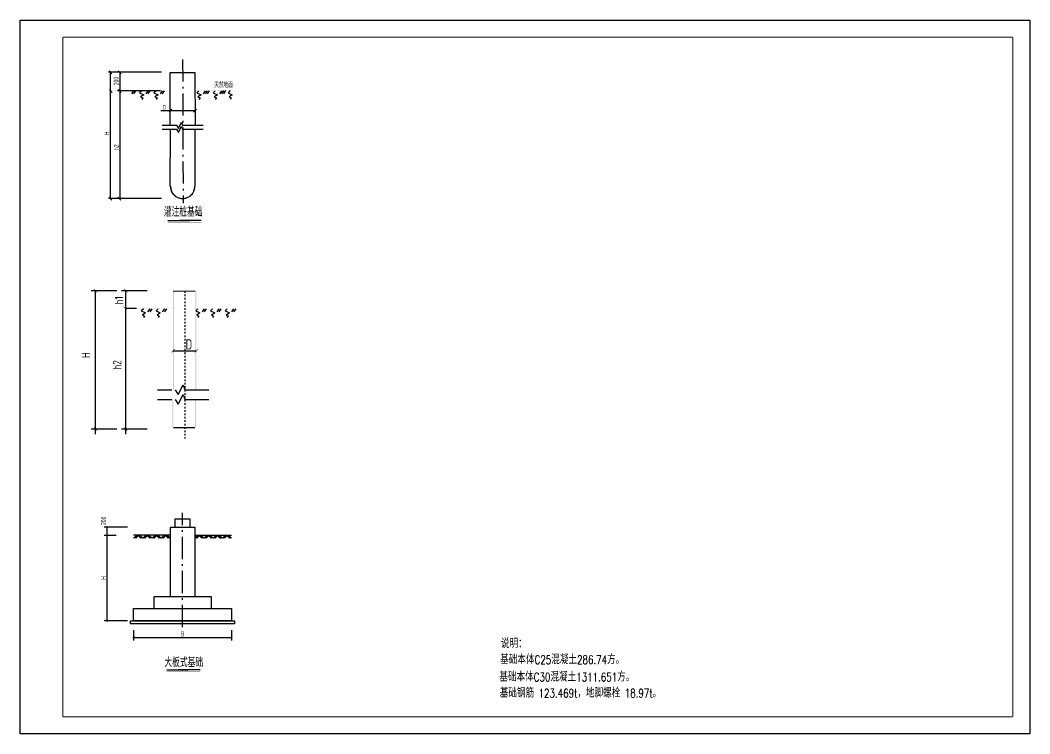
# Model space of a CAD drawing. Header units: millimetres. Extents: x 14804 to 16905, y 715 to 1142.
# Drawn here: x 16311 to 16905, y 722 to 1142 of the extents above; entities that cross this region are included whole.
import ezdxf
from ezdxf.enums import TextEntityAlignment as Align

# ---------------------------------------------------------------- set-up
doc = ezdxf.new("R2010")
doc.units = ezdxf.units.MM
doc.linetypes.add('CENTER', pattern=[20, 13, -3, 1, -3])
doc.linetypes.add('短虚线', pattern=[2, 1, -1])
for name, color, linetype in [('1', 3, 'Continuous'), ('2', 1, 'Continuous'), ('ZSSignLayer', 7, 'Continuous')]:
    doc.layers.add(name, color=color, linetype=linetype)
doc.styles.add('HZ', font='SIMPLEX.shx', dxfattribs={"width": 0.75, "bigfont": 'hztxt.shx'})
doc.styles.get("Standard").update_dxf_attribs({"font": 'tssdeng.shx', "width": 0.7, "bigfont": 'tssdchn.shx'})
doc.styles.add('TSSD_Norm', font='Tssdeng.shx', dxfattribs={"width": 0.7, "bigfont": 'tssdchn.shx'})

msp = doc.modelspace()

# ---------------------------------------------------------------- linework, layer by layer
at = {"color": 3, "lineweight": 25}
for p, q in [((16311.45, 1141.72), (16905.45, 1141.72)), ((16311.45, 721.72), (16311.45, 1141.72)), ((16905.45, 1141.72), (16905.45, 721.72)), ((16905.45, 721.72), (16311.45, 721.72))]:
    msp.add_line(p, q, dxfattribs=at)
at = {"color": 7}
for p, q in [((16394.58, 1111.05), (16363.39, 1111.05)), ((16365.45, 1110.2), (16363.74, 1111.91)), ((16364.59, 1036.73), (16364.59, 1111.05)), ((16370.84, 1110.11), (16369.14, 1111.82)), ((16369.99, 1111.05), (16369.99, 1074.14)), ((16365.63, 1099.24), (16363.92, 1100.94)), ((16393.91, 1100.15), (16368.79, 1100.15)), ((16393.91, 1100.15), (16368.79, 1100.15)), ((16370.9, 1099.24), (16369.2, 1100.94)), ((16382.93, 1100.18), (16381.72, 1098.98)), ((16381.72, 1098.98), (16384.13, 1097.77)), ((16391.36, 1100.18), (16390.15, 1098.98)), ((16390.15, 1098.98), (16392.56, 1097.77)), ((16416.64, 1100.18), (16415.44, 1098.98)), ((16415.44, 1098.98), (16417.85, 1097.77)), ((16426.26, 1100.15), (16425.05, 1098.95)), ((16425.05, 1098.95), (16427.46, 1097.74)), ((16434.97, 1100.24), (16433.76, 1099.04)), ((16433.76, 1099.04), (16436.17, 1097.83)), ((16384.13, 1097.77), (16382.32, 1096.57)), ((16382.32, 1096.57), (16383.53, 1095.97)), ((16383.53, 1095.97), (16382.93, 1095.12)), ((16392.56, 1097.77), (16390.75, 1096.57)), ((16390.75, 1096.57), (16391.96, 1095.97)), ((16391.96, 1095.97), (16391.36, 1095.12)), ((16417.85, 1097.77), (16416.04, 1096.57)), ((16416.04, 1096.57), (16417.25, 1095.97)), ((16417.25, 1095.97), (16416.64, 1095.12)), ((16427.46, 1097.74), (16425.66, 1096.54)), ((16425.66, 1096.54), (16426.86, 1095.94)), ((16426.86, 1095.94), (16426.26, 1095.09)), ((16436.17, 1097.83), (16434.37, 1096.63)), ((16434.37, 1096.63), (16435.57, 1096.03)), ((16435.57, 1096.03), (16434.97, 1095.18)), ((16414.19, 1088.28), (16394.23, 1088.28)), ((16399.02, 1087.59), (16400.73, 1089.29)), ((16413.47, 1087.56), (16415.18, 1089.26)), ((16369.99, 1074.14), (16369.99, 1036.46)), ((16394.58, 1036.73), (16363.39, 1036.73)), ((16365.45, 1035.88), (16363.74, 1037.58)), ((16370.57, 1035.88), (16368.87, 1037.58)), ((16363.03, 842.95), (16362.19, 843.8)), ((16374.61, 843.38), (16360.81, 843.38)), ((16360.81, 838.58), (16368.01, 838.58)), ((16363.03, 838.15), (16362.19, 839)), ((16362.61, 788.18), (16362.61, 843.38)), ((16380.01, 838.58), (16378.21, 836.78)), ((16399.81, 838.58), (16378.21, 838.58)), ((16380.61, 838.58), (16378.81, 836.78)), ((16381.21, 838.58), (16379.41, 836.78)), ((16381.21, 838.58), (16383.01, 836.78)), ((16381.21, 837.98), (16382.41, 836.78)), ((16381.81, 838.58), (16383.61, 836.78)), ((16385.41, 838.58), (16383.61, 836.78)), ((16386.01, 838.58), (16384.21, 836.78)), ((16386.61, 838.58), (16384.81, 836.78)), ((16386.61, 838.58), (16388.41, 836.78)), ((16386.61, 837.98), (16387.81, 836.78)), ((16387.21, 838.58), (16389.01, 836.78)), ((16390.81, 838.58), (16389.01, 836.78)), ((16391.41, 838.58), (16389.61, 836.78)), ((16392.01, 838.58), (16390.21, 836.78)), ((16392.01, 838.58), (16393.81, 836.78)), ((16392.01, 837.98), (16393.21, 836.78)), ((16392.61, 838.58), (16394.41, 836.78)), ((16396.21, 838.58), (16394.41, 836.78)), ((16396.81, 838.58), (16395.01, 836.78)), ((16397.41, 838.58), (16395.61, 836.78)), ((16397.41, 838.58), (16399.21, 836.78)), ((16397.41, 837.98), (16398.61, 836.78)), ((16398.01, 838.58), (16399.81, 836.78)), ((16399.81, 843.38), (16414.21, 843.38)), ((16399.81, 802.58), (16399.81, 843.38)), ((16414.21, 843.38), (16414.21, 802.58)), ((16416.01, 838.58), (16414.21, 836.78)), ((16414.21, 838.58), (16435.81, 838.58)), ((16416.61, 838.58), (16414.81, 836.78)), ((16417.21, 838.58), (16415.41, 836.78)), ((16417.21, 838.58), (16419.01, 836.78)), ((16417.21, 837.98), (16418.41, 836.78)), ((16417.81, 838.58), (16419.61, 836.78)), ((16421.41, 838.58), (16419.61, 836.78)), ((16422.01, 838.58), (16420.21, 836.78)), ((16422.61, 838.58), (16420.81, 836.78)), ((16422.61, 838.58), (16424.41, 836.78)), ((16422.61, 837.98), (16423.81, 836.78)), ((16423.21, 838.58), (16425.01, 836.78)), ((16426.81, 838.58), (16425.01, 836.78)), ((16427.41, 838.58), (16425.61, 836.78)), ((16428.01, 838.58), (16426.21, 836.78)), ((16428.01, 838.58), (16429.81, 836.78)), ((16428.01, 837.98), (16429.21, 836.78)), ((16428.61, 838.58), (16430.41, 836.78)), ((16432.21, 838.58), (16430.41, 836.78)), ((16432.81, 838.58), (16431.01, 836.78)), ((16433.41, 838.58), (16431.61, 836.78)), ((16433.41, 838.58), (16435.21, 836.78)), ((16433.41, 837.98), (16434.61, 836.78)), ((16434.01, 838.58), (16435.81, 836.78)), ((16390.21, 802.58), (16423.81, 802.58)), ((16390.21, 795.38), (16390.21, 802.58)), ((16414.21, 802.58), (16423.81, 802.58)), ((16423.81, 802.58), (16423.81, 795.38)), ((16378.21, 795.38), (16423.81, 795.38)), ((16378.21, 788.18), (16378.21, 795.38)), ((16423.81, 795.38), (16435.81, 795.38)), ((16435.81, 795.38), (16435.81, 788.18)), ((16374.61, 788.18), (16360.81, 788.18)), ((16363.03, 787.75), (16362.19, 788.6)), ((16376.41, 788.18), (16437.61, 788.18)), ((16376.41, 786.38), (16376.41, 788.18)), ((16437.61, 786.38), (16376.41, 786.38)), ((16435.81, 788.18), (16378.21, 788.18)), ((16437.61, 788.18), (16437.61, 786.38)), ((16377.79, 778.07), (16378.63, 778.92)), ((16378.21, 782.78), (16378.21, 776.69)), ((16378.21, 778.49), (16435.81, 778.49)), ((16435.39, 778.07), (16436.23, 778.92)), ((16435.81, 782.78), (16435.81, 776.69))]:
    msp.add_line(p, q, dxfattribs=at)
at = {"color": 7, "lineweight": 25}
for p, q in [((16399.69, 1079.86), (16399.69, 1110.96)), ((16399.69, 1110.96), (16414.15, 1110.96)), ((16414.15, 1110.96), (16414.33, 1079.86)), ((16399.78, 1043.95), (16399.88, 1077.5)), ((16399.88, 1077.5), (16399.88, 1077.51)), ((16414.15, 1077.5), (16414.15, 1043.95))]:
    msp.add_line(p, q, dxfattribs=at)
at = {"color": 7, "linetype": 'Continuous'}
for p, q in [((16378.11, 1100.18), (16376.9, 1098.38)), ((16379.31, 1100.18), (16378.11, 1098.38)), ((16386.54, 1100.18), (16385.33, 1098.38)), ((16387.74, 1100.18), (16386.54, 1098.38)), ((16394.97, 1100.18), (16393.76, 1098.38)), ((16396.17, 1100.18), (16394.97, 1098.38)), ((16420.26, 1100.18), (16419.05, 1098.38)), ((16421.44, 1100.15), (16420.24, 1098.35)), ((16421.46, 1100.18), (16420.26, 1098.38)), ((16422.64, 1100.15), (16421.44, 1098.35)), ((16429.87, 1100.15), (16428.67, 1098.35)), ((16431.07, 1100.15), (16429.87, 1098.35)), ((16431.13, 1100.24), (16429.93, 1098.44)), ((16432.34, 1100.24), (16431.13, 1098.44)), ((16404.6, 1078.05), (16406.41, 1081.67)), ((16406.41, 1081.67), (16407.01, 1079.86)), ((16394.97, 1079.86), (16403.4, 1079.86)), ((16394.97, 1077.5), (16403.4, 1077.5)), ((16403.4, 1079.86), (16404.6, 1078.05)), ((16403.4, 1077.5), (16404.6, 1075.7)), ((16404.6, 1075.65), (16406.41, 1079.26)), ((16406.41, 1079.26), (16407.01, 1077.45)), ((16407.01, 1079.86), (16419.05, 1079.86)), ((16407.01, 1077.5), (16419.05, 1077.5))]:
    msp.add_line(p, q, dxfattribs=at)
at = {"color": 7, "linetype": 'Continuous', "lineweight": 25}
for p, q in [((16368.4, 982.52), (16353.3, 982.52)), ((16355.81, 898.02), (16355.81, 982.52)), ((16355.81, 898.02), (16355.81, 982.52)), ((16386.12, 982.52), (16371.01, 982.52)), ((16373.53, 898.02), (16373.53, 982.52)), ((16373.53, 898.02), (16373.53, 982.52)), ((16387.66, 971.88), (16386.43, 970.03)), ((16388.9, 971.88), (16387.66, 970.03)), ((16396.32, 971.88), (16395.08, 970.03)), ((16397.55, 971.88), (16396.32, 970.03)), ((16419.7, 971.88), (16418.47, 970.03)), ((16420.94, 971.88), (16419.7, 970.03)), ((16428.35, 971.88), (16427.12, 970.03)), ((16429.59, 971.88), (16428.35, 970.03)), ((16437.01, 971.88), (16435.77, 970.03)), ((16438.24, 971.88), (16437.01, 970.03)), ((16404.45, 921.36), (16407.29, 927.03)), ((16407.29, 927.03), (16408.23, 924.2)), ((16392.23, 924.2), (16400.73, 924.2)), ((16402.57, 924.2), (16404.45, 921.36)), ((16404.45, 915.7), (16407.29, 921.36)), ((16407.29, 921.36), (16408.23, 918.53)), ((16408.23, 924.2), (16422.39, 924.2)), ((16392.23, 918.53), (16400.73, 918.53)), ((16402.57, 918.53), (16404.45, 915.7)), ((16408.23, 918.53), (16422.39, 918.53)), ((16359.38, 901.03), (16353.3, 901.03)), ((16368.4, 901.03), (16353.3, 901.03)), ((16377.1, 901.03), (16371.01, 901.03)), ((16386.12, 901.03), (16371.01, 901.03))]:
    msp.add_line(p, q, dxfattribs=at)
at = {"linetype": '短虚线'}
msp.add_line((16408.23, 982.24), (16408.23, 895.44), dxfattribs=at)
at = {"lineweight": 25}
msp.add_line((16379.95, 971.97), (16373.3, 971.97), dxfattribs=at)
for p, q in [((16401.34, 947.19), (16415.12, 947.19)), ((16401.62, 902.04), (16414.27, 902.04))]:
    msp.add_line(p, q)
at = {"color": 3, "lineweight": 25, "const_width": 0.6}
for points in [[(16336.45, 731.72), (16336.45, 1131.72)], [(16336.45, 1131.72), (16895.45, 1131.72)], [(16895.45, 1131.72), (16895.45, 731.72)], [(16895.45, 731.72), (16336.45, 731.72)]]:
    msp.add_lwpolyline(points, dxfattribs=at)
at = {"color": 7, "linetype": 'Continuous', "const_width": 0.8}
for points in [[(16398.2, 1023.8), (16418.04, 1023.85)], [(16397.6, 759.35), (16417.43, 759.4)]]:
    msp.add_lwpolyline(points, dxfattribs=at)
at = {"color": 7, "const_width": 0.1}
for points in [[(16398.2, 1022.8), (16418.04, 1022.85)], [(16397.6, 758.35), (16417.43, 758.4)]]:
    msp.add_lwpolyline(points, dxfattribs=at)
at = {"color": 7, "lineweight": 25, "const_width": 0.288}
for points in [[(16356.83, 981.5), (16354.8, 983.54)], [(16374.55, 981.5), (16372.51, 983.54)], [(16374.19, 971.15), (16372.16, 973.19)], [(16400.32, 946.17), (16402.36, 948.21)], [(16414.1, 946.17), (16416.14, 948.21)], [(16356.83, 900.01), (16354.8, 902.05)], [(16374.55, 900.01), (16372.51, 902.05)]]:
    msp.add_lwpolyline(points, dxfattribs=at)
at = {"color": 7, "lineweight": 25}
for points in [[(16383.96, 971.88), (16382.72, 970.65), (16385.19, 969.41), (16383.34, 968.17), (16384.58, 967.56), (16383.96, 966.69)], [(16392.61, 971.88), (16391.37, 970.65), (16393.84, 969.41), (16391.99, 968.17), (16393.23, 967.56), (16392.61, 966.69)], [(16416, 971.88), (16414.76, 970.65), (16417.23, 969.41), (16415.38, 968.17), (16416.61, 967.56), (16416, 966.69)], [(16424.65, 971.88), (16423.41, 970.65), (16425.88, 969.41), (16424.03, 968.17), (16425.27, 967.56), (16424.65, 966.69)], [(16433.3, 971.88), (16432.06, 970.65), (16434.53, 969.41), (16432.68, 968.17), (16433.92, 967.56), (16433.3, 966.69)]]:
    msp.add_lwpolyline(points, dxfattribs=at)
for radius, start, end in [(7.23, 180.00041, 0.00083), (7.14, 180, 0)]:
    msp.add_arc((16407.01, 1043.95), radius, start, end, dxfattribs=at)
for points in [[(16399.88, 1111.05), (16399.69, 1111.05), (16399.88, 1079.86), (16399.69, 1079.86)], [(16399.78, 1111.15), (16399.78, 1110.96), (16414.24, 1111.15), (16414.24, 1110.96)], [(16414.33, 1111.05), (16414.15, 1111.05), (16414.33, 1079.86), (16414.15, 1079.86)], [(16399.88, 1077.5), (16399.69, 1077.5), (16399.88, 1043.95), (16399.69, 1043.95)], [(16414.33, 1077.5), (16414.15, 1077.5), (16414.33, 1043.95), (16414.15, 1043.95)], [(16401.34, 924.2), (16401.9, 924.2), (16401.34, 982.24), (16401.9, 982.24)], [(16415.12, 982.24), (16414.56, 982.24), (16415.12, 924.2), (16414.56, 924.2)], [(16401.05, 902.04), (16401.62, 902.04), (16401.05, 918.53), (16401.62, 918.53)], [(16414.84, 918.53), (16414.27, 918.53), (16414.84, 902.04), (16414.27, 902.04)]]:
    msp.add_trace(points, dxfattribs=at)
at = {"color": 7}
for points in [[(16363.66, 1100.27), (16363.66, 1100.09), (16399.78, 1100.27), (16399.78, 1100.09)], [(16414.24, 1100.27), (16414.24, 1100.09), (16437.61, 1100.33), (16437.61, 1100.15)]]:
    msp.add_trace(points, dxfattribs=at)
at = {"lineweight": 25}
for points in [[(16379.31, 971.97), (16379.31, 971.83), (16401.26, 971.97), (16401.26, 971.79)], [(16380.37, 971.97), (16380.37, 971.84), (16380.37, 971.97), (16380.37, 971.84)]]:
    msp.add_trace(points, dxfattribs=at)
at = {"layer": '1', "color": 7, "linetype": 'CENTER'}
for p, q in [((16407.03, 1118.54), (16407.32, 1034.02)), ((16407.01, 784.58), (16407.01, 851.78))]:
    msp.add_line(p, q, dxfattribs=at)
at = {"layer": '2', "color": 7}
for p, q in [((16402.69, 848.18), (16411.33, 848.18)), ((16402.69, 843.38), (16402.69, 848.18)), ((16411.33, 848.18), (16411.33, 843.38))]:
    msp.add_line(p, q, dxfattribs=at)
at = {"layer": 'ZSSignLayer', "color": 7, "const_width": 0.6}
msp.add_lwpolyline([(16401.34, 982.24), (16414.56, 982.24)], dxfattribs=at)

# ---------------------------------------------------------------- texts
at = {"color": 7, "style": 'TSSD_Norm', "width": 0.7}
for s, p in [('200', (16369.44, 1103.38)), ('H', (16363.99, 1074.09)), ('h2', (16369.66, 1065.16)), ('200', (16362.01, 844.58))]:
    msp.add_text(s, height=3, rotation=90, dxfattribs=at).set_placement(p)
for s, height, p in [('天然地面', 3, (16425.61, 1102.05)), ('D', 2.5, (16395.43, 1089.24))]:
    msp.add_text(s, height=height, dxfattribs=at).set_placement(p)
for s, height, p in [('灌注桩基础', 5, (16407.35, 1026.14)), ('B', 3, (16407.01, 779.09)), ('大板式基础', 5, (16407.66, 761.02))]:
    msp.add_text(s, height=height, dxfattribs=at).set_placement(p, align=Align.CENTER)
at = {"color": 7, "lineweight": 25, "width": 0.8}
for s, height, p in [('h1', 4.998, (16372.1, 974.53)), ('H', 5, (16352.61, 942.96)), ('h2', 4.998, (16371, 936.15))]:
    msp.add_text(s, height=height, rotation=90, dxfattribs=at).set_placement(p)
msp.add_text('D', height=6, dxfattribs=at).set_placement((16408.73, 947.91))
at = {"color": 7, "style": 'TSSD_Norm', "width": 0.7}
msp.add_text('H', height=3, rotation=90, dxfattribs=at).set_placement((16362.01, 813.38), align=Align.CENTER)
at = {"color": 0, "lineweight": 25, "style": 'HZ', "width": 0.75}
for s, p in [('说明：', (16594.3, 772.2)), ('基础本体C25混凝土286.74方。', (16593.84, 762.8)), ('基础本体C30混凝土1311.651方。', (16593.35, 752.59)), ('基础钢筋 123.469t，地脚螺栓 18.97t。', (16593.6, 743.13))]:
    msp.add_text(s, height=5, dxfattribs=at).set_placement(p)

doc.saveas('drawing.dxf')
